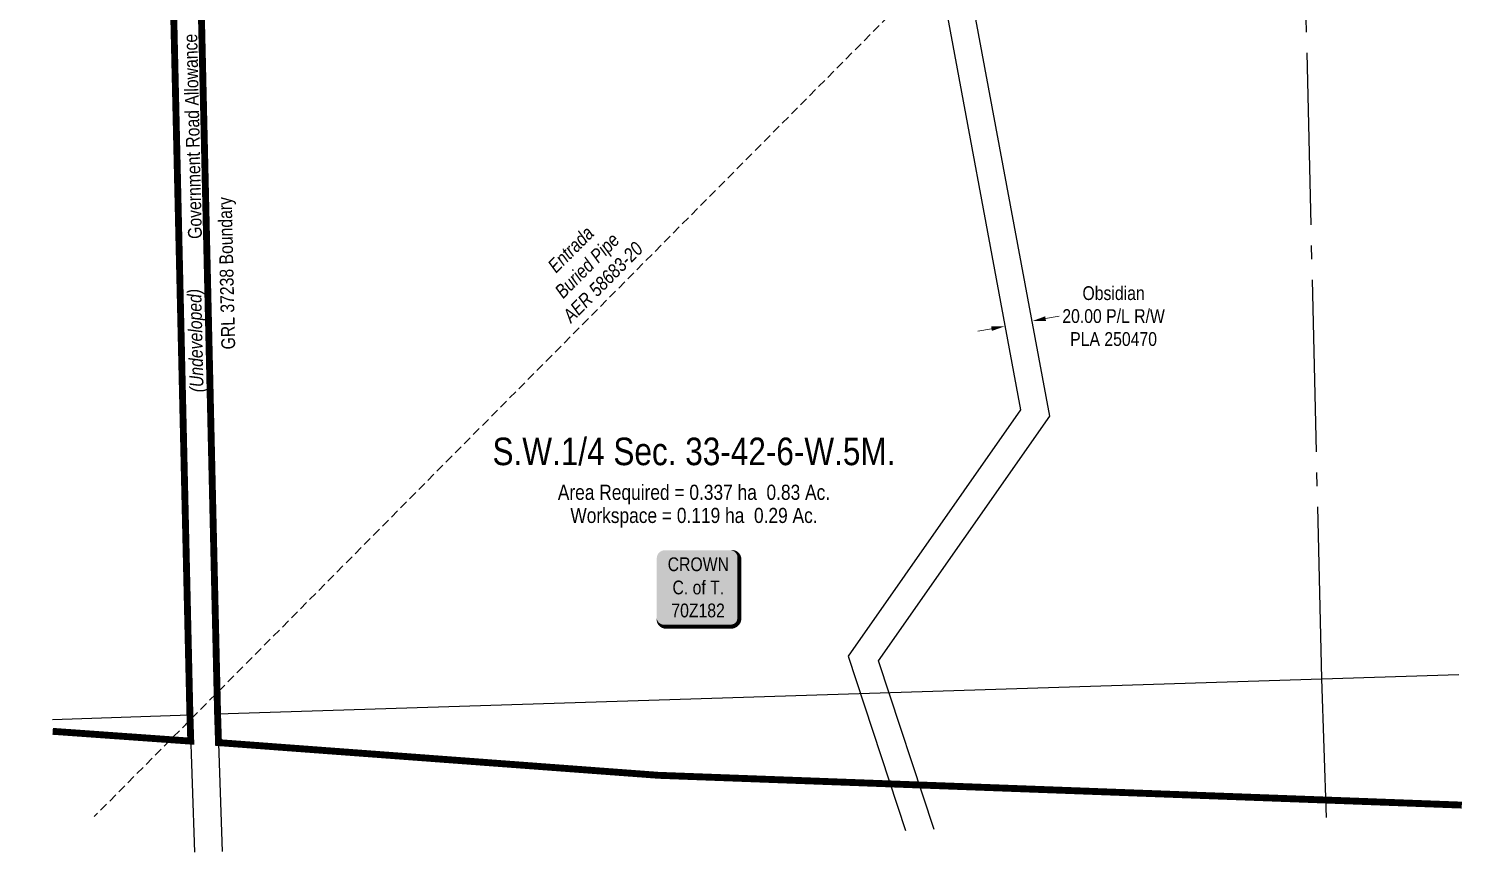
# Model space of a CAD drawing. Extents: x 646539 to 650487, y 5835910 to 5840542.
# Drawn here: x 647507 to 648551, y 5835910 to 5836508 of the extents above; entities that cross this region are included whole.
import ezdxf
from ezdxf.enums import TextEntityAlignment as Align

# ---------------------------------------------------------------- set-up
doc = ezdxf.new("R2010")
doc.units = 0
doc.header["$LTSCALE"] = 5
doc.header["$PDSIZE"] = 0.5
for name, pattern in [('CENTERLINEX3', [5, 2.5, -1, 0.5, -1]), ('foc-QUARTERLINE', [33, 25, -3, 2, -3]), ('UG_PIPE', [1.875, 1.25, -0.625])]:
    doc.linetypes.add(name, pattern=pattern)
doc.layers.get('Defpoints').update_dxf_attribs({"color": 9})
for name, color, linetype in [('AS-OWNER', 7, 'Continuous'), ('AS-PIPE-UG', 44, 'UG_PIPE'), ('AS-PIPE-UG-T', 44, 'Continuous'), ('C-RW', 13, 'Continuous'), ('C-SYMBOL', 7, 'Continuous'), ('L-AREAREQUIRED', 7, 'Continuous'), ('L-QSEC', 8, 'foc-QUARTERLINE'), ('L-ROAD-T', 7, 'Continuous'), ('L-SEC', 7, 'Continuous')]:
    doc.layers.add(name, color=color, linetype=linetype)
doc.layers.add('AS-TRAPPER BOUNDARY', color=7, linetype='CENTERLINEX3', true_color=0xb85c00, transparency=0.6)
doc.layers.add('AS-TRAPPER-T', color=7, linetype='Continuous', true_color=0xc26100)
for name, color, linetype, lineweight in [('C-RW-T', 13, 'Continuous', 9), ('F-RW-T', 190, 'Continuous', 9), ('T-TEXT', 48, 'Continuous', 18)]:
    doc.layers.add(name, color=color, linetype=linetype, lineweight=lineweight)
doc.styles.add('100L', font='ARIALN.TTF', dxfattribs={"height": 11})
doc.styles.add('175L', font='ARIALN.TTF', dxfattribs={"height": 20})
doc.styles.add('80', font='ARIALN.TTF', dxfattribs={"height": 10})
doc.styles.add('80CG', font='ARIALN.TTF', dxfattribs={"height": 10})
doc.styles.add('80L', font='ARIALN.TTF', dxfattribs={"height": 10})
doc.styles.add('80LS', font='ARIALNI.TTF', dxfattribs={"height": 10})
doc.dimstyles.new('Compass 5 000', dxfattribs={"dimscale": 5, "dimtxt": 9, "dimasz": 2, "dimexe": 0.2, "dimexo": 0.0625, "dimgap": 0.5, "dimtad": 0, "dimtih": 1, "dimtoh": 1, "dimzin": 0, "dimdsep": 46, "dimtxsty": '80CG', "dimcen": 0.1, "dimse1": 1, "dimse2": 1, "dimclrd": 256, "dimclrt": 256, "dimaunit": 1, "dimadec": 4, "dimazin": 0, "dimtfac": 0.06, "dimtofl": 0, "dimtmove": 0, "dimatfit": 1, "dimfxl": 0.2, "dimtolj": 1, "dimtzin": 0, "dimlwd": -1, "dimarcsym": 0})

# ---------------------------------------------------------------- blocks, each defined once
blk = doc.blocks.new('*D51')
at = {"layer": 'Defpoints', "color": 0, "transparency": 16777216}
for p in [(647844.6, 5836592), (647844.9, 5836581.8), (647854.1, 5836582.1)]:
    blk.add_point(p, dxfattribs=at)
at = {"layer": 'F-RW-T', "transparency": 16777216}
for p, q in [((647853.5, 5836602.2), (647853.2, 5836612.2)), ((647854.4, 5836572.1), (647855.3, 5836544.8)), ((647855.3, 5836544.8), (647865.3, 5836544.8))]:
    blk.add_line(p, q, dxfattribs=at)
for points in [[(647855.2, 5836602.3), (647851.8, 5836602.2), (647853.8, 5836592.2)], [(647856.1, 5836572.2), (647852.8, 5836572.1), (647854.1, 5836582.1)]]:
    blk.add_solid(points, dxfattribs=at)
at = {"layer": 'F-RW-T', "transparency": 16777216, "insert": (647904.4, 5836544.8), "char_height": 10, "attachment_point": 5, "style": '80CG'}
blk.add_mtext('\\A1;Pembina\\P10.06 P/L R/W\\PPlan 663 MC\\PPLA 286', dxfattribs=at)
blk = doc.blocks.new('*U61')
h = blk.add_hatch(color=255)
edge = h.paths.add_edge_path()
edge.add_line((-24, -28.5), (24, -28.5))
edge.add_arc((24, -22.5), 6, 270, 360)
edge.add_line((30, -22.5), (30, 21))
edge.add_arc((24, 21), 6, 0, 90)
edge.add_line((24, 27), (-24, 27))
edge.add_arc((-24, 21), 6, 90, 180)
edge.add_line((-30, 21), (-30, -22.5))
edge.add_arc((-24, -22.5), 6, 180, 270)
at = {"color": 14, "flags": 128}
blk.add_lwpolyline([(-24, -28.5, 3, 3, 0), (24, -28.5, 3, 3, 0.414214), (30, -22.5, 3, 3, 0), (30, 21, 3, 0, 0.414214), (24, 27, 0, 0, 0), (-24, 27, 0, 0, 0.414214), (-30, 21, 0, 0, 0), (-30, -22.5, 0, 3, 0.414214)], format="xyseb", close=True, dxfattribs=at)
blk.add_lwpolyline([(0.3, -17.8, 0, 7.5, 0), (0, 0, 0, 0, 0)], format="xyseb", dxfattribs=at)
at = {"color": 14, "style": '80'}
blk.add_attdef('ENTER_TEXT_001', (-26.8, -4.9), '', height=10, dxfattribs=at)
blk = doc.blocks.new('*D62')
at = {"layer": 'C-RW-T', "transparency": 16777216}
for p, q in [((648245.8, 5836297.2), (648255.6, 5836299)), ((648206.5, 5836289.9), (648196.6, 5836288.1))]:
    blk.add_line(p, q, dxfattribs=at)
for points in [[(648245.5, 5836298.9), (648246.1, 5836295.6), (648236, 5836295.4)], [(648206.2, 5836291.5), (648206.8, 5836288.3), (648216.3, 5836291.7)]]:
    blk.add_solid(points, dxfattribs=at)
at = {"layer": 'Defpoints', "color": 0, "transparency": 16777216}
for p in [(648236, 5836295.4), (648236, 5836295), (648216.4, 5836291.3)]:
    blk.add_point(p, dxfattribs=at)
at = {"layer": 'C-RW-T', "transparency": 16777216, "insert": (648295.2, 5836299), "char_height": 10, "attachment_point": 5, "style": '80CG'}
blk.add_mtext('\\A1;Obsidian\\P20.00 P/L R/W\\PPLA 250470', dxfattribs=at)

msp = doc.modelspace()

# ---------------------------------------------------------------- linework, layer by layer
at = {"layer": 'AS-PIPE-UG', "flags": 128}
msp.add_lwpolyline([(648224, 5836609.982), (647554.529, 5835935.498)], dxfattribs=at)
at = {"layer": 'AS-TRAPPER BOUNDARY', "color": 52, "true_color": 0xbadd22, "const_width": 4.999, "flags": 128}
for points in [[(648548.241, 5835943.885), (648449.492, 5835947.545), (647964.427, 5835965.526), (647644.845, 5835989.264), (647644.163, 5836010.179), (647631.073, 5836575.213), (647630.84, 5836585.264), (647629.62, 5836637.939), (647629.481, 5836643.942), (648181.481, 5836659.31), (648181.649, 5836653.308), (648183.062, 5836602.557), (648183.166, 5836598.833), (648183.343, 5836592.459), (648183.452, 5836588.539), (648183.548, 5836585.108), (648183.776, 5836576.882), (648186.082, 5836576.946), (648284.525, 5836579.687), (648284.081, 5836595.608), (648283.8, 5836605.734), (648281.716, 5836680.635), (648232.179, 5836679.223), (648172.385, 5836677.39), (648151.067, 5836676.798), (647629.056, 5836662.26), (647625.546, 5836813.741), (647607.29, 5837600.037), (647605.98, 5837664.419), (647605.747, 5837674.48), (647605.626, 5837679.661), (648011.949, 5837692.223), (648111.808, 5837695.308), (648205.712, 5837698.492), (648205.876, 5837693.316), (648206.196, 5837683.255), (648210.649, 5837542.95), (648149.712, 5837541.016), (648152.192, 5837462.904), (648153.581, 5837419.14), (648167.645, 5837419.587), (648275.457, 5837423.009), (648271.588, 5837544.885), (648236.764, 5837543.779), (648230.763, 5837543.588), (648225.826, 5837699.115), (648507.074, 5837707.571)], [(647509.445, 5836640.542), (647562.967, 5836641.893), (647607.982, 5836643.029), (647609.384, 5836643.064), (647609.523, 5836637.062), (647610.738, 5836584.631), (647610.971, 5836574.573), (647624.061, 5836009.545), (647624.688, 5835990.341), (647524.343, 5835997.466)]]:
    msp.add_lwpolyline(points, dxfattribs=at)
at = {"layer": 'C-RW', "flags": 128}
msp.add_lwpolyline([(648164.865, 5835926.169), (648124.404, 5836048.724), (648248.81, 5836226.305), (648183.786, 5836576.017), (648181.442, 5836676.672), (648239.403, 5836737.016), (648224.983, 5836750.867), (648161.213, 5836684.478), (648163.821, 5836573.94), (648227.618, 5836230.902), (648102.273, 5836051.981), (648144.021, 5835925.527)], dxfattribs=at)
at = {"layer": 'L-QSEC'}
for p, q in [((648446.497, 5836035.501), (648428.509, 5836798.496)), ((648449.921, 5835934.94), (648446.497, 5836035.501))]:
    msp.add_line(p, q, dxfattribs=at)
at = {"layer": 'L-SEC'}
for p, q in [((647605.444, 5836813.121), (647624.061, 5836009.545)), ((647625.547, 5836813.741), (647644.163, 5836010.179)), ((647644.163, 5836010.179), (648446.497, 5836035.501)), ((648446.497, 5836035.501), (648546.029, 5836038.656)), ((647524.142, 5836006.168), (647624.061, 5836009.545)), ((647624.061, 5836009.545), (647627.323, 5835909.628)), ((647644.163, 5836010.179), (647647.425, 5835910.247))]:
    msp.add_line(p, q, dxfattribs=at)

# ---------------------------------------------------------------- block references
at = {"layer": 'AS-OWNER'}
ref = msp.add_blockref('*U61', (647993.267, 5836102.035), dxfattribs=at)
ref.add_attrib('ENTER_TEXT_001', 'CROWN', (647971.207, 5836113.808), dxfattribs={"layer": '0', "color": 14, "height": 10, "style": '80'})
ref.add_attrib('ENTER_TEXT_002', 'C. of T.', (647974.703, 5836096.964), dxfattribs={"layer": '0', "color": 14, "height": 10, "style": '80'})
ref.add_attrib('ENTER_TEXT_003', '70Z182', (647973.881, 5836080.256), dxfattribs={"layer": '0', "color": 14, "height": 10, "style": '80'})

# ---------------------------------------------------------------- texts
at = {"layer": 'AS-PIPE-UG-T', "insert": (647867.562, 5836321.184), "char_height": 9.99711, "attachment_point": 1, "rotation": 45.213726, "style": '80L'}
msp.add_mtext_dynamic_manual_height_columns('\\pi22.033;{\\fArial Narrow|b0|i1|c0|p34;Entrada \\P\\pi12.493;Buried Pipe\\P\\pi4.0881;AER 58683-20}', width=83.40676, gutter_width=50, heights=[0], dxfattribs=at)
at = {"layer": 'AS-TRAPPER-T', "color": 52, "true_color": 0xbadd22, "style": '80L'}
msp.add_text('GRL 37238 Boundary', height=9.99126, rotation=91.329994, dxfattribs=at).set_placement((647656.987, 5836274.959))
at = {"layer": 'C-SYMBOL', "color": 3, "style": '175L'}
msp.add_text('S.W.1/4 Sec. 33-42-6-W.5M.', height=19.99412, dxfattribs=at).set_placement((647990.31, 5836184.792), align=Align.BOTTOM_CENTER)
at = {"layer": 'L-AREAREQUIRED', "color": 5, "style": '100L'}
for s, p in [('Area Required = 0.337 ha  0.83 Ac.', (647990.31, 5836162.299)), ('Workspace = 0.119 ha  0.29 Ac.', (647990.314, 5836145.497))]:
    msp.add_text(s, height=10.99682, dxfattribs=at).set_placement(p, align=Align.BOTTOM_CENTER)
at = {"layer": 'L-ROAD-T', "style": '80L'}
msp.add_text('Government Road Allowance', height=10, rotation=91.329994, dxfattribs=at).set_placement((647626.054, 5836429.6), align=Align.MIDDLE_CENTER)
at = {"layer": 'T-TEXT', "style": '80LS'}
msp.add_text('(Undeveloped)', height=10, rotation=91.329994, dxfattribs=at).set_placement((647628.123, 5836281.249), align=Align.MIDDLE_CENTER)

# ---------------------------------------------------------------- dimensions: what is measured, and where the dimension line sits
at = {"layer": 'C-RW-T', "color": 3}
dim = msp.add_aligned_dim(p1=(648216.384, 5836291.307), p2=(648236.044, 5836294.963), distance=0.434, text='Obsidian\\P20.00 P/L R/W\\PPLA 250470', dimstyle='Compass 5 000', dxfattribs=at)
dim.commit()
dim.dimension.update_dxf_attribs({"geometry": '*D62', "text_midpoint": (648295.167, 5836299.046)})
at = {"layer": 'F-RW-T'}
dim = msp.add_linear_dim(base=(647854.116, 5836582.125), p1=(647844.561, 5836591.957), p2=(647844.875, 5836581.839), angle=271.774945, text='Pembina\\P10.06 P/L R/W\\PPlan 663 MC\\PPLA 286', dimstyle='Compass 5 000', dxfattribs=at)
dim.commit()
dim.dimension.update_dxf_attribs({"geometry": '*D51', "text_midpoint": (647904.359, 5836544.784), "dimtype": 161})

doc.saveas('drawing.dxf')
